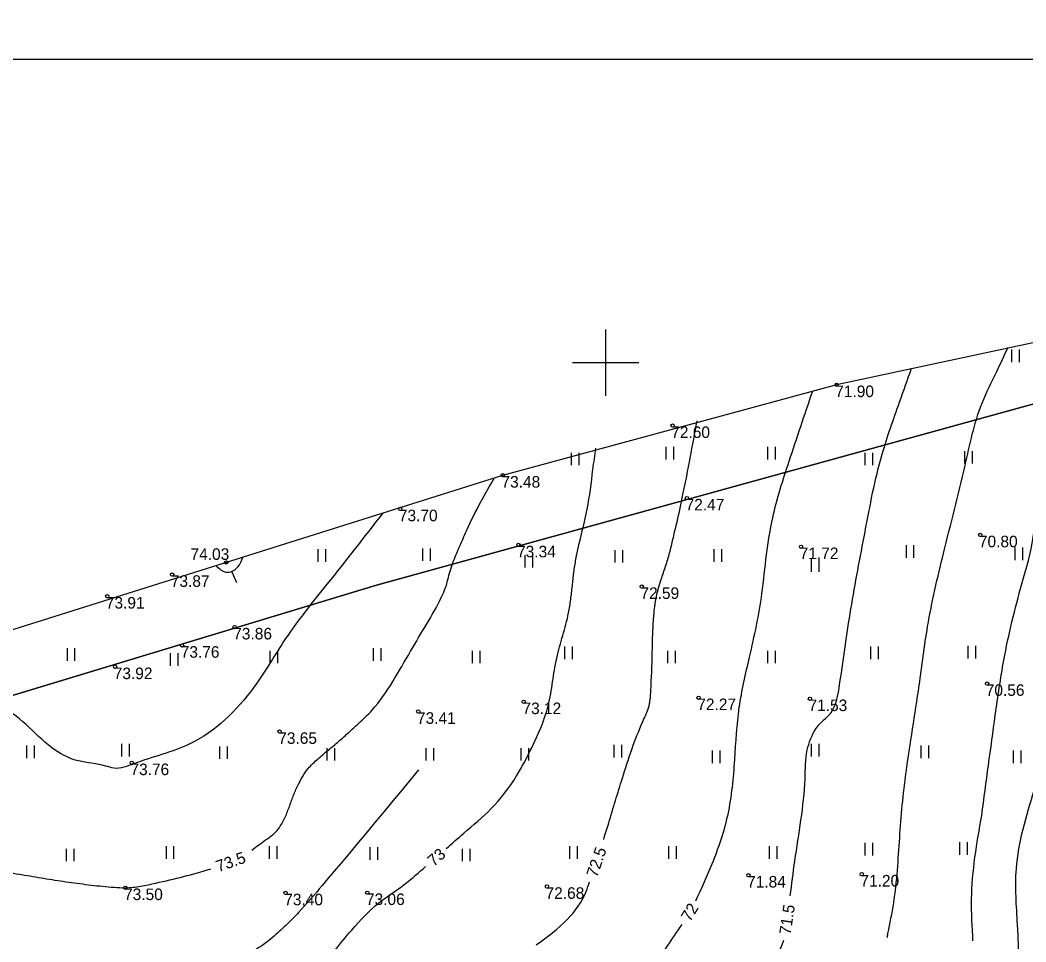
# Model space of a CAD drawing. Extents: x 637051 to 638628, y 6462502 to 6466834.
# Drawn here: x 637714.6 to 637775.4, y 6465915 to 6465970.7 of the extents above; entities that cross this region are included whole.
import ezdxf

# ---------------------------------------------------------------- set-up
doc = ezdxf.new("R2010")
doc.units = 0
for name, color, linetype in [('HALJASTUS', 7, 'Continuous'), ('HORISONTAAL', 7, 'Continuous'), ('KORGUS-EH2000', 7, 'Continuous'), ('MOOTPIIR', 7, 'Continuous'), ('PIIR', 7, 'Continuous'), ('VORK', 7, 'Continuous'), ('VORMISTUS', 7, 'Continuous')]:
    doc.layers.add(name, color=color, linetype=linetype)

msp = doc.modelspace()

# ---------------------------------------------------------------- linework, layer by layer
at = {"layer": 'HALJASTUS'}
for p, q in [((637774.542, 6465950.788), (637774.542, 6465950.028)), ((637775.002, 6465950.788), (637775.002, 6465950.028)), ((637747.909, 6465944.55), (637747.909, 6465943.79)), ((637748.369, 6465944.55), (637748.369, 6465943.79)), ((637753.645, 6465944.899), (637753.645, 6465944.139)), ((637754.105, 6465944.899), (637754.105, 6465944.139)), ((637759.779, 6465944.899), (637759.779, 6465944.139)), ((637760.239, 6465944.899), (637760.239, 6465944.139)), ((637765.665, 6465944.55), (637765.665, 6465943.79)), ((637766.125, 6465944.55), (637766.125, 6465943.79)), ((637771.699, 6465944.65), (637771.699, 6465943.89)), ((637772.159, 6465944.65), (637772.159, 6465943.89)), ((637732.597, 6465938.711), (637732.597, 6465937.951)), ((637733.057, 6465938.711), (637733.057, 6465937.951)), ((637738.931, 6465938.761), (637738.931, 6465938.001)), ((637739.391, 6465938.761), (637739.391, 6465938.001)), ((637750.552, 6465938.661), (637750.552, 6465937.901)), ((637751.012, 6465938.661), (637751.012, 6465937.901)), ((637756.537, 6465938.711), (637756.537, 6465937.951)), ((637756.997, 6465938.711), (637756.997, 6465937.951)), ((637768.158, 6465938.96), (637768.158, 6465938.2)), ((637768.618, 6465938.96), (637768.618, 6465938.2)), ((637774.742, 6465938.811), (637774.742, 6465938.051)), ((637775.202, 6465938.811), (637775.202, 6465938.051)), ((637745.116, 6465938.362), (637745.116, 6465937.602)), ((637745.576, 6465938.362), (637745.576, 6465937.602)), ((637762.423, 6465938.112), (637762.423, 6465937.352)), ((637762.883, 6465938.112), (637762.883, 6465937.352)), ((637717.435, 6465932.722), (637717.435, 6465931.962)), ((637717.895, 6465932.722), (637717.895, 6465931.962)), ((637723.67, 6465932.423), (637723.67, 6465931.663)), ((637724.13, 6465932.423), (637724.13, 6465931.663)), ((637729.705, 6465932.573), (637729.705, 6465931.813)), ((637730.165, 6465932.573), (637730.165, 6465931.813)), ((637735.939, 6465932.722), (637735.939, 6465931.962)), ((637736.399, 6465932.722), (637736.399, 6465931.962)), ((637741.924, 6465932.573), (637741.924, 6465931.813)), ((637742.384, 6465932.573), (637742.384, 6465931.813)), ((637747.51, 6465932.822), (637747.51, 6465932.062)), ((637747.97, 6465932.822), (637747.97, 6465932.062)), ((637753.744, 6465932.573), (637753.744, 6465931.813)), ((637754.204, 6465932.573), (637754.204, 6465931.813)), ((637759.779, 6465932.573), (637759.779, 6465931.813)), ((637760.239, 6465932.573), (637760.239, 6465931.813)), ((637766.014, 6465932.822), (637766.014, 6465932.062)), ((637766.474, 6465932.822), (637766.474, 6465932.062)), ((637771.899, 6465932.872), (637771.899, 6465932.112)), ((637772.359, 6465932.872), (637772.359, 6465932.112)), ((637720.727, 6465926.933), (637720.727, 6465926.173)), ((637721.187, 6465926.933), (637721.187, 6465926.173)), ((637762.423, 6465926.933), (637762.423, 6465926.173)), ((637762.883, 6465926.933), (637762.883, 6465926.173)), ((637714.991, 6465926.833), (637714.991, 6465926.073)), ((637715.451, 6465926.833), (637715.451, 6465926.073)), ((637726.662, 6465926.784), (637726.662, 6465926.024)), ((637727.122, 6465926.784), (637727.122, 6465926.024)), ((637733.146, 6465926.684), (637733.146, 6465925.924)), ((637733.606, 6465926.684), (637733.606, 6465925.924)), ((637739.131, 6465926.684), (637739.131, 6465925.924)), ((637739.591, 6465926.684), (637739.591, 6465925.924)), ((637744.867, 6465926.684), (637744.867, 6465925.924)), ((637745.327, 6465926.684), (637745.327, 6465925.924)), ((637750.502, 6465926.883), (637750.502, 6465926.123)), ((637750.962, 6465926.883), (637750.962, 6465926.123)), ((637756.438, 6465926.534), (637756.438, 6465925.774)), ((637756.898, 6465926.534), (637756.898, 6465925.774)), ((637769.056, 6465926.833), (637769.056, 6465926.073)), ((637769.516, 6465926.833), (637769.516, 6465926.073)), ((637774.642, 6465926.534), (637774.642, 6465925.774)), ((637775.102, 6465926.534), (637775.102, 6465925.774)), ((637765.665, 6465920.945), (637765.665, 6465920.185)), ((637766.125, 6465920.945), (637766.125, 6465920.185)), ((637771.4, 6465920.995), (637771.4, 6465920.235)), ((637771.86, 6465920.995), (637771.86, 6465920.235)), ((637717.385, 6465920.595), (637717.385, 6465919.835)), ((637717.845, 6465920.595), (637717.845, 6465919.835)), ((637723.42, 6465920.745), (637723.42, 6465919.985)), ((637723.88, 6465920.745), (637723.88, 6465919.985)), ((637729.655, 6465920.745), (637729.655, 6465919.985)), ((637730.115, 6465920.745), (637730.115, 6465919.985)), ((637735.739, 6465920.695), (637735.739, 6465919.935)), ((637736.199, 6465920.695), (637736.199, 6465919.935)), ((637741.325, 6465920.595), (637741.325, 6465919.835)), ((637741.785, 6465920.595), (637741.785, 6465919.835)), ((637747.809, 6465920.745), (637747.809, 6465919.985)), ((637748.269, 6465920.745), (637748.269, 6465919.985)), ((637753.794, 6465920.745), (637753.794, 6465919.985)), ((637754.254, 6465920.745), (637754.254, 6465919.985)), ((637759.879, 6465920.745), (637759.879, 6465919.985)), ((637760.339, 6465920.745), (637760.339, 6465919.985))]:
    msp.add_line(p, q, dxfattribs=at)
at = {"layer": 'HORISONTAAL'}
msp.add_line((637727.406, 6465937.353), (637727.68, 6465936.702), dxfattribs=at)
for points in [[(637772.735, 6465922.615), (637773.557, 6465928.679), (637774.071, 6465932.003), (637775.166, 6465936.628), (637775.851, 6465939.438), (637776.091, 6465941.596), (637777.289, 6465945.673), (637778.351, 6465948.551), (637779.275, 6465950.641), (637779.994, 6465952.109)], [(637767.021, 6465915.227), (637767.068, 6465915.472), (637767.411, 6465917.322), (637767.775, 6465921.264), (637767.934, 6465923.237), (637768.164, 6465925.202), (637768.952, 6465930.478), (637769.465, 6465934.041), (637770.424, 6465938.461), (637771.725, 6465943.772), (637772.752, 6465947.54), (637773.643, 6465949.459), (637774.327, 6465950.932)], [(637761.16, 6465917.738), (637761.436, 6465919.857), (637762.052, 6465924.825), (637762.189, 6465926.572), (637762.703, 6465927.84), (637762.964, 6465928.18), (637763.281, 6465928.478), (637763.583, 6465928.782), (637763.799, 6465929.142), (637764.141, 6465930.512), (637764.826, 6465935.104), (637765.682, 6465939.763), (637766.709, 6465944.457), (637767.77, 6465947.609), (637768.489, 6465949.665)], [(637755.449, 6465917.447), (637756.437, 6465919.686), (637757.396, 6465922.667), (637757.806, 6465925.99), (637758.08, 6465929.142), (637758.697, 6465932.191), (637759.45, 6465936.029), (637759.724, 6465938.393), (637760.101, 6465940.62), (637761.094, 6465944.046), (637762.497, 6465948.226)], [(637749.878, 6465921.162), (637750.188, 6465922.153), (637750.592, 6465923.508), (637751.01, 6465924.859), (637752.242, 6465928.285), (637752.619, 6465929.245), (637752.66, 6465929.436), (637752.69, 6465929.627), (637752.723, 6465930.013), (637752.756, 6465930.787), (637752.788, 6465931.369), (637752.807, 6465931.952), (637752.832, 6465933.119), (637752.926, 6465934.866), (637752.957, 6465935.156), (637752.996, 6465935.446), (637753.172, 6465936.273), (637753.422, 6465937.082), (637753.69, 6465937.887), (637753.92, 6465938.701), (637754.117, 6465939.53), (637754.313, 6465940.359), (637754.674, 6465942.024), (637755.53, 6465946.478)], [(637740.354, 6465920.603), (637741.423, 6465921.536), (637743.066, 6465923.009), (637744.607, 6465924.996), (637745.531, 6465926.709), (637746.524, 6465929.245), (637746.678, 6465929.96), (637746.792, 6465930.683), (637746.901, 6465931.406), (637747.038, 6465932.123), (637747.407, 6465933.491), (637747.596, 6465934.174), (637747.757, 6465934.864), (637747.889, 6465935.674), (637747.984, 6465936.49), (637748.077, 6465937.308), (637748.202, 6465938.119), (637748.887, 6465941.134), (637749.229, 6465943.532), (637749.408, 6465944.832)], [(637728.597, 6465920.514), (637729.439, 6465921.125), (637729.86, 6465921.438), (637730.054, 6465921.611), (637730.226, 6465921.81), (637730.587, 6465922.431), (637730.855, 6465923.093), (637731.1, 6465923.764), (637731.39, 6465924.414), (637731.665, 6465924.949), (637732.007, 6465925.442), (637732.6, 6465926.022), (637733.224, 6465926.561), (637733.856, 6465927.089), (637734.472, 6465927.635), (637735.283, 6465928.379), (637735.677, 6465928.765), (637736.047, 6465929.176), (637737.262, 6465930.931), (637738.341, 6465932.774), (637739.284, 6465934.365), (637740.156, 6465935.994), (637740.349, 6465936.488), (637740.494, 6465937), (637740.632, 6465937.515), (637740.806, 6465938.016), (637741.188, 6465938.92), (637741.579, 6465939.821), (637742.45, 6465941.579), (637743.25, 6465943.014)], [(637736.507, 6465940.881), (637733.151, 6465936.598), (637730.652, 6465933.309), (637728.734, 6465930.363), (637724.865, 6465926.936), (637721.476, 6465925.737), (637720.277, 6465925.463), (637719.764, 6465925.6), (637718.12, 6465925.909), (637716.716, 6465926.56), (637713.498, 6465929.129), (637712.402, 6465929.369), (637711.475, 6465929.095), (637710.724, 6465928.204), (637709.834, 6465926.148), (637707.506, 6465919.536), (637706.102, 6465919.022), (637703.534, 6465920.153), (637700.144, 6465924.846), (637699.733, 6465927.211), (637699.562, 6465929.54)], [(637726.432, 6465937.729), (637727.099, 6465937.318), (637727.579, 6465937.472), (637727.921, 6465937.883), (637728.092, 6465938.26)], [(637738.681, 6465925.36), (637732.86, 6465918.371), (637731.431, 6465916.736), (637730.667, 6465915.96), (637730.265, 6465915.584), (637729.847, 6465915.219), (637728.527, 6465914.288), (637727.104, 6465913.559), (637725.615, 6465912.941), (637724.095, 6465912.341), (637723.147, 6465911.962), (637722.197, 6465911.62), (637721.238, 6465911.347), (637720.752, 6465911.247), (637720.26, 6465911.176), (637719.013, 6465911.195), (637717.763, 6465911.421), (637716.512, 6465911.696), (637715.886, 6465911.802), (637715.261, 6465911.861), (637713.89, 6465911.917), (637713.204, 6465911.854), (637712.862, 6465911.776), (637712.522, 6465911.656), (637710.474, 6465910.298), (637708.824, 6465908.504), (637708.108, 6465907.633), (637707.454, 6465906.722), (637703.77, 6465900.612), (637702.079, 6465897.488), (637700.469, 6465894.319), (637699.482, 6465891.757), (637698.743, 6465889.087), (637697.943, 6465886.446), (637697.423, 6465885.18), (637696.771, 6465883.972), (637694.541, 6465880.78), (637692.115, 6465877.737), (637691.196, 6465876.65), (637690.258, 6465875.581), (637689.323, 6465874.511), (637688.417, 6465873.42), (637687.633, 6465872.283), (637686.947, 6465871.075), (637686.277, 6465869.857), (637685.54, 6465868.692), (637684.243, 6465867.319), (637682.724, 6465866.113), (637681.278, 6465864.86), (637680.199, 6465863.347), (637678.706, 6465860.032), (637677.254, 6465856.7), (637676.983, 6465856.009)], [(637784.245, 6465761.355), (637785.835, 6465763.796), (637787.992, 6465765.577), (637790.834, 6465768.113), (637798.436, 6465772.361), (637802.408, 6465775.273), (637807.715, 6465779.762), (637809.735, 6465783.462), (637809.238, 6465787.882), (637799.994, 6465797.132), (637788.626, 6465810.426), (637787.667, 6465813.03), (637787.256, 6465818.923), (637785.476, 6465820.362), (637777.874, 6465820.293), (637775.204, 6465821.869), (637772.191, 6465825.638), (637769.588, 6465825.912), (637768.082, 6465823.103), (637768.013, 6465814.606), (637767.192, 6465814.126), (637764.726, 6465814.743), (637758.7, 6465818.032), (637753.701, 6465823.582), (637751.92, 6465827.214), (637750.14, 6465835.026), (637750.208, 6465838.041), (637749.934, 6465847.428), (637749.952, 6465853.305), (637751.338, 6465858.598), (637753.735, 6465865.587), (637759.487, 6465874.563), (637763.048, 6465879.017), (637764.281, 6465879.291), (637765.651, 6465876.688), (637765.925, 6465875.934), (637767.294, 6465874.906), (637768.664, 6465876.756), (637770.65, 6465880.525), (637772.43, 6465889.501), (637773.321, 6465894.504), (637774.896, 6465916.02), (637774.827, 6465919.377), (637775.923, 6465924.174)], [(637772.206, 6465915.017), (637772.119, 6465917.545), (637772.735, 6465922.615)], [(637694.149, 6465917.779), (637697.15, 6465917.493), (637697.677, 6465917.432), (637698.2, 6465917.331), (637698.703, 6465917.165), (637699.17, 6465916.911), (637701.079, 6465915.448), (637702.902, 6465913.93), (637703.679, 6465913.255), (637704.477, 6465912.594), (637704.878, 6465912.429), (637705.332, 6465912.426), (637705.804, 6465912.516), (637706.258, 6465912.628), (637706.581, 6465912.699), (637706.902, 6465912.784), (637707.208, 6465912.911), (637707.491, 6465913.108), (637708.391, 6465914.179), (637709.1, 6465915.335), (637709.226, 6465915.547), (637709.571, 6465916.199), (637709.989, 6465917.086), (637710.426, 6465917.97), (637710.672, 6465918.405), (637710.949, 6465918.829), (637711.462, 6465919.206), (637711.813, 6465919.29), (637712.165, 6465919.333), (637712.517, 6465919.338), (637712.866, 6465919.309), (637714.201, 6465919.114), (637715.534, 6465918.894), (637716.869, 6465918.676), (637718.208, 6465918.487), (637719.585, 6465918.325), (637720.274, 6465918.267), (637720.963, 6465918.238), (637721.881, 6465918.325), (637722.796, 6465918.521), (637724.484, 6465918.913), (637726.138, 6465919.387)], [(637698.88, 6465876.073), (637699.033, 6465876.311), (637701.636, 6465880.319), (637703.214, 6465882.823), (637703.693, 6465883.767), (637704.12, 6465884.734), (637704.923, 6465886.692), (637706.737, 6465891.043), (637707.394, 6465892.479), (637707.728, 6465893.194), (637708.038, 6465893.921), (637709.092, 6465897.032), (637709.99, 6465900.191), (637710.232, 6465901.087), (637710.457, 6465901.987), (637710.679, 6465902.889), (637710.915, 6465903.788), (637711.182, 6465904.558), (637711.358, 6465904.929), (637711.565, 6465905.296), (637711.918, 6465905.706), (637712.139, 6465905.861), (637712.387, 6465905.981), (637713.086, 6465906.179), (637713.791, 6465906.221), (637715.109, 6465906.132), (637716.427, 6465905.995), (637717.745, 6465905.86), (637719.064, 6465905.776), (637720.57, 6465905.81), (637722.008, 6465906.255), (637725.398, 6465907.18), (637726.746, 6465907.698), (637727.395, 6465908.023), (637728.035, 6465908.38), (637729.678, 6465909.647), (637732.623, 6465913.142), (637734.643, 6465915.677), (637736.287, 6465917.322), (637736.682, 6465917.623), (637737.093, 6465917.903), (637737.896, 6465918.487), (637739.107, 6465919.523)], [(637745.805, 6465914.786), (637747.689, 6465916.328), (637748.818, 6465918.007), (637749.029, 6465918.604)], [(637708.776, 6465809.842), (637709.956, 6465812.482), (637710.555, 6465814.537), (637710.624, 6465816.901), (637710.606, 6465827.899), (637710.531, 6465829.734), (637710.393, 6465831.567), (637710.258, 6465833.399), (637710.196, 6465835.231), (637710.88, 6465842.974), (637711.073, 6465843.923), (637711.343, 6465844.867), (637711.565, 6465846.743), (637711.094, 6465848.868), (637710.538, 6465850.991), (637710.151, 6465852.593), (637709.853, 6465854.212), (637709.825, 6465855.753), (637709.922, 6465857.296), (637710.127, 6465860.859), (637710.264, 6465865.244), (637710.196, 6465868.328), (637712.096, 6465879.634), (637712.336, 6465881.107), (637712.781, 6465881.93), (637713.739, 6465882.923), (637716.616, 6465884.773), (637721.033, 6465887.069), (637726.203, 6465890.05), (637727.129, 6465890.466), (637727.599, 6465890.666), (637728.052, 6465890.906), (637729.456, 6465892.311), (637730.928, 6465894.469), (637733.873, 6465898.067), (637735.379, 6465899.574), (637739.077, 6465902.11), (637741.988, 6465903.788), (637744.59, 6465905.57), (637747.466, 6465907.72), (637748.846, 6465908.867), (637750.171, 6465910.093), (637752.842, 6465913.416), (637754.618, 6465916.022)], [(637719.925, 6465810.213), (637720.665, 6465811.211), (637721.409, 6465812.55), (637721.649, 6465813.681), (637721.238, 6465816.319), (637719.766, 6465823.24), (637719.574, 6465823.936), (637719.35, 6465824.624), (637719.128, 6465825.313), (637718.944, 6465826.015), (637718.533, 6465829.235), (637718.328, 6465835.608), (637718.362, 6465841.467), (637718.67, 6465847.497), (637719.012, 6465850.991), (637719.389, 6465854.383), (637719.731, 6465858.94), (637719.971, 6465862.298), (637719.8, 6465864.696), (637719.65, 6465865.508), (637719.447, 6465866.308), (637719.249, 6465867.107), (637719.115, 6465867.917), (637719.115, 6465869.595), (637719.321, 6465871.172), (637719.834, 6465872.919), (637721.923, 6465876.996), (637722.496, 6465877.952), (637723.095, 6465878.891), (637723.69, 6465879.833), (637724.251, 6465880.799), (637724.384, 6465881.112), (637724.47, 6465881.445), (637724.567, 6465881.78), (637724.73, 6465882.101), (637725.552, 6465882.615), (637726.031, 6465882.622), (637726.517, 6465882.504), (637727, 6465882.39), (637727.47, 6465882.409), (637729.216, 6465883.095), (637733.017, 6465885.459), (637733.608, 6465886.087), (637734.114, 6465886.764), (637734.934, 6465888.234), (637735.518, 6465889.531), (637736.069, 6465890.838), (637736.618, 6465892.145), (637737.194, 6465893.442), (637737.981, 6465894.949), (637739.077, 6465895.943), (637742.912, 6465897.896), (637745.514, 6465899.06), (637748.219, 6465900.876), (637751.883, 6465903.446), (637754.074, 6465905.09), (637754.424, 6465905.516), (637754.755, 6465905.952), (637755.381, 6465906.848), (637756.608, 6465908.654), (637757.432, 6465909.809), (637758.283, 6465910.944), (637759.136, 6465912.082), (637759.964, 6465913.245), (637760.772, 6465915.071)]]:
    msp.add_spline(points, degree=3, dxfattribs=at)
at = {"layer": 'KORGUS-EH2000'}
for centre in [(637763.959, 6465948.661), (637754.043, 6465946.187), (637743.779, 6465943.187), (637754.911, 6465941.806), (637737.576, 6465941.152), (637772.644, 6465939.577), (637744.721, 6465938.969), (637761.81, 6465938.862), (637727.051, 6465937.917), (637723.788, 6465937.182), (637752.181, 6465936.453), (637719.861, 6465935.869), (637727.563, 6465934.002), (637724.389, 6465932.898), (637720.338, 6465931.601), (637773.057, 6465930.589), (637745.048, 6465929.485), (637755.617, 6465929.728), (637762.343, 6465929.669), (637738.671, 6465928.897), (637730.283, 6465927.685), (637721.348, 6465925.795), (637758.629, 6465918.997), (637765.48, 6465919.058), (637746.445, 6465918.312), (637720.963, 6465918.238), (637730.648, 6465917.922), (637735.588, 6465917.939)]:
    msp.add_circle(centre, 0.1, dxfattribs=at)
at = {"layer": 'MOOTPIIR'}
msp.add_lwpolyline([(637706.467, 6465931.444), (637743.779, 6465943.187), (637764.056, 6465948.69), (637785.734, 6465953.343), (637810.204, 6465960.091), (637822.571, 6465960.518), (637835.052, 6465961.43), (637849.692, 6465963.192), (637853.84, 6465963.489), (637861.038, 6465963.411), (637858.293, 6465747.528), (637851.07, 6465747.804), (637844.814, 6465748.215), (637839.018, 6465750.409), (637828.735, 6465752.299), (637818.604, 6465755.203), (637761.04, 6465766.348), (637748.994, 6465768.416), (637728.321, 6465772.815), (637712.145, 6465777.153)], dxfattribs=at)
at = {"layer": 'PIIR'}
for points in [[(637839.83, 6466117.86), (637847.66, 6466123.46), (637846.38, 6465958.05), (637810.23, 6465956.98), (637736.14, 6465936.54), (637575.42, 6465887.83), (637569.98, 6465973.08), (637579.52, 6465981.21), (637607.79, 6466012.94), (637653.02, 6465983.97), (637726.55, 6466036.77)], [(637810.23, 6465956.98), (637846.38, 6465958.05), (637844.82, 6465752.19), (637580.18, 6465804.82), (637575.42, 6465887.83), (637736.14, 6465936.54)]]:
    msp.add_lwpolyline(points, close=True, dxfattribs=at)
at = {"layer": 'VORK'}
for p, q in [((637750, 6465948), (637750, 6465952)), ((637748, 6465950), (637752, 6465950))]:
    msp.add_line(p, q, dxfattribs=at)
at = {"layer": 'VORMISTUS'}
msp.add_lwpolyline([(637521.334, 6465682.87), (637521.334, 6465968.353), (637934.08, 6465968.353), (637934.08, 6465682.87)], close=True, dxfattribs=at)

# ---------------------------------------------------------------- texts
at = {"layer": 'HORISONTAAL'}
for s, rotation, p in [('73.5', 19.52154, (637726.586, 6465919.171)), ('73', 40.81585, (637739.601, 6465919.487)), ('72.5', 71.02302, (637749.474, 6465918.821)), ('72', 58.59961, (637755.101, 6465916.137)), ('71.5', 81.52608, (637761.178, 6465915.364))]:
    msp.add_text(s, height=0.7, rotation=rotation, dxfattribs=at).set_placement(p)
at = {"layer": 'KORGUS-EH2000'}
for s, p in [('71.90', (637763.879, 6465947.914)), ('72.60', (637753.963, 6465945.44)), ('73.48', (637743.699, 6465942.44)), ('72.47', (637754.831, 6465941.059)), ('73.70', (637737.496, 6465940.405)), ('70.80', (637772.564, 6465938.83)), ('74.03', (637724.901, 6465938.068)), ('73.34', (637744.641, 6465938.222)), ('71.72', (637761.73, 6465938.115)), ('73.87', (637723.708, 6465936.435)), ('72.59', (637752.101, 6465935.706)), ('73.91', (637719.781, 6465935.122)), ('73.86', (637727.483, 6465933.255)), ('73.76', (637724.309, 6465932.151)), ('73.92', (637720.258, 6465930.854)), ('70.56', (637772.977, 6465929.842)), ('73.12', (637744.968, 6465928.738)), ('72.27', (637755.537, 6465928.981)), ('71.53', (637762.263, 6465928.922)), ('73.41', (637738.591, 6465928.15)), ('73.65', (637730.203, 6465926.938)), ('73.76', (637721.268, 6465925.048)), ('71.20', (637765.4, 6465918.311)), ('71.84', (637758.549, 6465918.25)), ('73.50', (637720.883, 6465917.491)), ('73.40', (637730.568, 6465917.175)), ('73.06', (637735.508, 6465917.192)), ('72.68', (637746.365, 6465917.565))]:
    msp.add_text(s, height=0.7, dxfattribs=at).set_placement(p)

doc.saveas('drawing.dxf')
